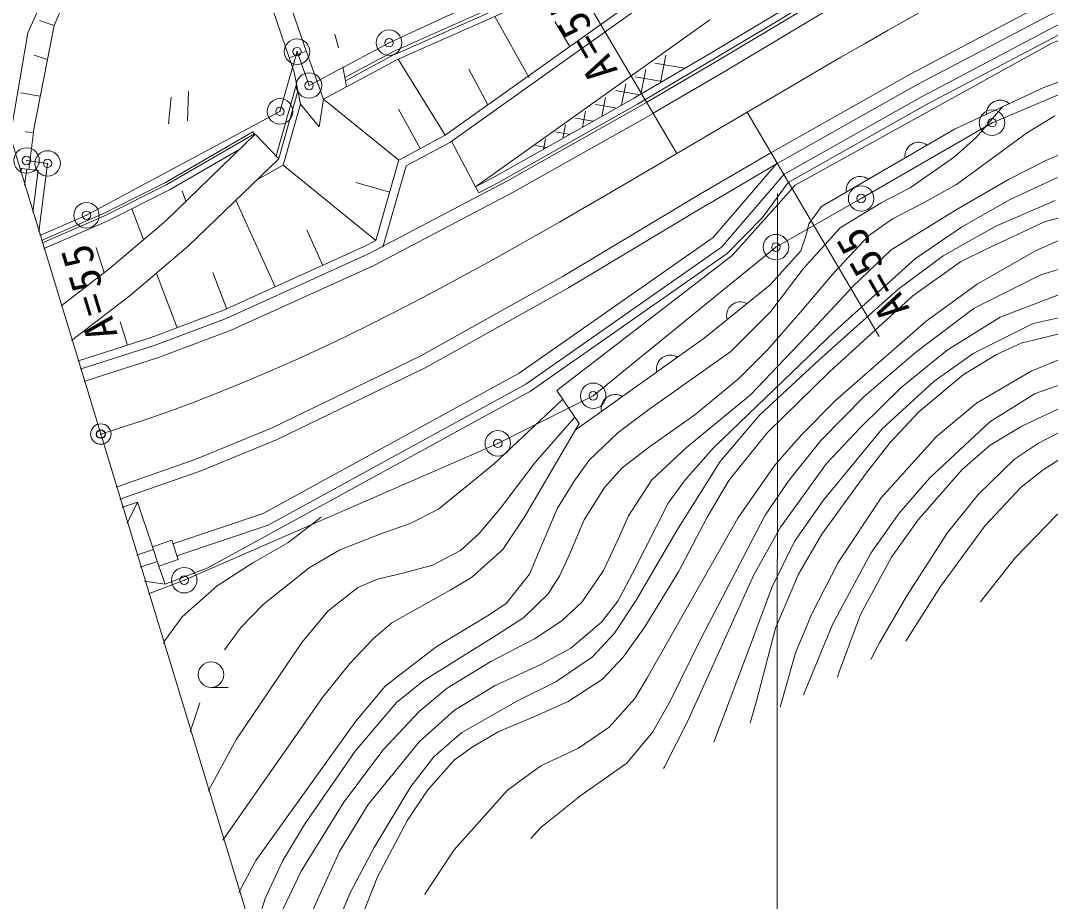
# Model space of a CAD drawing. Units: millimetres, scale not verified. Extents: x 40000 to 680000, y 20000 to 380000.
# Drawn here: x 70375 to 131016, y 242246 to 294113 of the extents above; entities that cross this region are included whole.
import ezdxf

# ---------------------------------------------------------------- set-up
doc = ezdxf.new("R2010")
doc.units = ezdxf.units.MM
doc.header["$LTSCALE"] = 1000
doc.header["$PDMODE"] = 32
doc.header["$PDSIZE"] = 500
doc.linetypes.add('CHAIN', pattern=[18.5, 12, -1.5, 3.5, -1.5])
for name, color, linetype, lineweight in [('M-BGD', 7, 'Continuous', 13), ('M-BMK', 2, 'CHAIN', 13), ('M-BMK-ROW', 30, 'Continuous', 13), ('M-STR-HTXT', 7, 'Continuous', 13), ('M-STR-STRC', 7, 'Continuous', 13)]:
    doc.layers.add(name, color=color, linetype=linetype, lineweight=lineweight)
doc.layers.add('M-OTRS', color=6, linetype='Continuous')
doc.styles.add('ＭＳ ゴシック', font='')
doc.styles.get('ＭＳ ゴシック').set_extended_font_data('MS Gothic')

msp = doc.modelspace()

# ---------------------------------------------------------------- linework, layer by layer
at = {"layer": 'M-BGD'}
for p, q in [((92255, 213404), (63546, 307722)), ((92327, 292299), (102271, 296715)), ((92404, 292125), (102351, 296543)), ((109003, 297066), (95385, 287366)), ((109293, 296658), (95649, 286940)), ((111075, 292238), (118660, 296785)), ((92565, 291814), (102499, 296225)), ((111280, 291895), (118863, 296440)), ((72355, 293824), (71479, 294110)), ((110956, 294160), (97155, 284329)), ((98297, 294359), (100313, 290734)), ((101833, 294057), (102716, 292587)), ((89087, 292515), (88875, 293320)), ((87194, 292303), (86202, 291930)), ((92327, 292299), (89462, 290767)), ((71960, 291817), (71165, 292085)), ((92565, 291814), (88207, 289484)), ((92417, 292131), (89499, 290572)), ((95385, 287366), (92615, 291836)), ((106491, 289541), (111079, 292240)), ((106694, 289196), (111282, 291896)), ((107248, 289300), (111383, 291733)), ((108375, 292071), (108058, 290463)), ((89464, 290769), (89344, 291396)), ((96778, 291260), (97895, 289154)), ((107191, 291234), (106904, 289784)), ((107725, 291612), (109487, 291304)), ((89462, 290767), (89499, 290572)), ((89499, 290572), (89568, 290212)), ((106573, 290798), (108157, 290521)), ((71536, 289656), (70379, 289865)), ((80208, 288206), (80257, 289931)), ((86628, 290371), (85420, 286141)), ((86708, 289959), (85573, 285984)), ((105408, 289987), (106827, 289739)), ((106006, 290398), (105755, 289126)), ((79087, 288035), (79250, 289597)), ((87953, 287853), (88207, 289484)), ((92649, 285903), (88207, 289484)), ((104827, 289588), (104608, 288479)), ((86855, 289200), (85830, 285608)), ((86855, 289200), (87953, 287853)), ((92636, 288906), (93911, 286578)), ((103647, 288778), (103460, 287831)), ((104230, 289178), (105388, 288975)), ((103052, 288369), (104091, 288187)), ((71118, 287533), (70650, 287567)), ((70862, 285353), (71139, 287541)), ((84044, 287565), (84151, 287454)), ((101874, 287560), (102717, 287412)), ((102468, 287968), (102313, 287184)), ((84187, 287417), (85577, 285979)), ((95385, 287366), (92649, 285903)), ((95649, 286940), (93071, 285562)), ((97159, 284321), (95746, 287009)), ((101289, 287158), (101166, 286537)), ((100696, 286750), (101343, 286637)), ((92649, 285905), (91296, 281165)), ((110797, 283267), (114932, 285700)), ((114857, 285645), (111148, 281332)), ((114933, 285690), (114857, 285645)), ((70305, 285429), (70425, 285413)), ((70425, 285413), (70389, 285151)), ((70425, 285413), (71407, 285277)), ((70735, 285370), (70612, 284415)), ((71407, 285277), (71092, 282831)), ((84282, 284727), (85830, 285608)), ((91296, 281165), (85830, 285608)), ((93071, 285562), (91705, 280777)), ((115337, 285068), (111649, 280779)), ((92110, 284016), (90120, 284584)), ((114056, 282513), (115582, 284586)), ((79887, 284080), (80114, 283479)), ((97159, 284321), (97349, 283970)), ((85362, 278431), (83053, 283538)), ((110787, 283261), (110797, 283267)), ((76930, 283035), (77618, 281216)), ((117544, 283168), (116788, 282141)), ((114056, 282513), (111987, 280405)), ((88167, 279700), (87222, 281789)), ((111148, 281332), (99739, 273342)), ((111649, 280779), (100130, 272712)), ((74826, 280747), (75300, 279265)), ((111987, 280405), (100394, 272287)), ((116326, 280559), (114507, 278551)), ((79586, 276018), (78370, 279229)), ((82518, 277127), (81704, 279278)), ((76668, 274995), (76229, 276366)), ((73934, 273594), (73945, 273597)), ((99739, 273342), (84664, 265081)), ((74152, 272876), (74164, 272880)), ((100394, 272287), (81405, 261881)), ((100130, 272712), (84962, 264401)), ((103262, 270390), (101958, 272328)), ((76045, 266658), (76057, 266662)), ((76263, 265940), (76276, 265944)), ((76441, 265472), (77256, 265757)), ((77256, 265757), (76643, 264504)), ((77256, 265757), (78137, 263133)), ((84664, 265081), (79348, 263297)), ((84962, 264401), (79583, 262595)), ((79275, 263515), (78137, 263133)), ((79275, 263515), (79657, 262377)), ((78193, 262967), (77208, 262637)), ((78137, 263133), (78519, 261996)), ((78428, 262266), (77423, 261928)), ((79657, 262377), (78519, 261996)), ((78519, 261996), (78879, 260922)), ((81405, 261881), (78879, 260922)), ((78879, 260922), (77674, 261100)), ((81591, 254851), (82591, 254851)), ((80359, 252235), (80937, 253939))]:
    msp.add_line(p, q, dxfattribs=at)
for points in [[(76996, 308381), (78245, 304874), (77078, 302269), (72200, 296498), (70797, 293400), (69863, 287857)], [(111383, 291722), (119537, 296610), (127929, 301308), (130342, 302477)], [(71118, 287533), (72355, 293825), (73149, 295731), (77369, 300287)], [(86855, 289200), (86489, 291084), (84727, 296267)], [(88207, 289484), (87229, 292208), (86133, 295411)], [(114933, 285690), (123109, 290302), (131331, 294625), (133035, 295395)], [(115337, 285068), (123463, 289652), (131656, 293960), (133245, 294678)], [(115582, 284586), (123721, 289178), (131893, 293474), (133562, 294229)], [(138814, 294569), (133612, 293772), (131097, 292777), (115978, 284421)], [(138427, 293036), (130635, 290164), (125367, 287728), (117544, 283168), (116788, 282141), (116626, 281478), (116326, 280559), (114507, 278551), (110618, 275407), (103027, 269987)], [(73945, 273597), (78235, 274972), (82479, 276578), (90832, 280356), (99052, 284677), (107237, 289294)], [(97159, 284321), (98321, 284932), (106501, 289547)], [(83224, 242777), (84235, 244648), (90106, 252867), (91841, 254926), (94851, 257229), (97869, 259055), (98974, 259794), (100338, 261512), (101072, 263251), (101983, 265398), (102963, 266988), (103857, 268222), (105568, 269854), (107375, 271213), (112195, 274632), (114545, 276975), (116455, 279494), (118630, 281916), (121044, 283387), (122757, 284268), (125369, 286087), (126671, 287256), (128198, 289037)], [(97349, 283970), (98512, 284581), (106697, 289198)], [(84042, 240075), (84783, 242422), (85799, 244622), (87085, 246775), (90074, 251089), (92516, 253962), (94121, 255247), (98395, 257916), (100003, 258968), (101444, 260362), (102127, 261439), (102755, 262820), (103568, 264713), (104767, 266611), (105804, 267775), (107410, 269010), (110071, 270891), (112678, 273035), (114377, 274738), (116402, 277056), (118276, 279270), (120314, 281435), (121720, 282443), (123583, 283407), (125496, 284464), (129663, 287517), (131272, 288507)], [(71602, 281163), (75259, 282759), (78913, 284585), (84044, 287565)], [(71662, 281025), (75323, 282623), (78985, 284453), (84151, 287454)], [(72761, 277319), (75573, 279473), (78918, 282323), (84187, 287417)], [(71802, 280705), (75471, 282306), (79151, 284145), (83288, 286548)], [(85805, 241727), (86906, 244030), (89401, 248082), (91728, 251166), (93845, 253435), (95499, 254812), (98064, 256377), (100633, 257708), (102241, 258770), (103442, 259886), (104692, 261734), (105567, 263577), (106174, 264957), (107543, 267062), (109594, 268973), (113353, 272081), (117000, 275897), (119396, 278475), (121647, 280614), (125570, 283033), (128539, 284746), (130755, 285879), (132420, 286575)], [(73381, 275274), (76830, 277917), (80262, 280841), (85577, 285979)], [(131432, 284874), (128609, 283559), (125790, 281949), (123078, 280098), (118322, 275817), (111169, 268948), (109523, 267093), (108509, 265706), (106402, 261558), (105544, 259920), (104579, 258685), (102775, 257153), (100962, 256169), (98290, 254938), (95926, 253509), (93874, 251658), (90845, 247953), (89152, 245183), (87279, 241040), (86578, 238673)], [(115978, 284421), (112286, 280288), (101958, 272328)], [(76276, 265944), (80943, 267577), (85490, 269437), (94247, 273678), (102636, 278374), (110787, 283261)], [(131301, 283511), (127771, 281981), (124700, 280256), (122040, 278284), (117384, 274126), (113881, 270870), (111568, 268142), (109022, 264089), (106630, 259988), (105351, 258037), (104052, 256656), (101892, 255179), (99675, 254077), (96354, 252185), (94701, 250757), (93357, 249009), (91201, 245419), (89781, 242756), (88482, 239674)], [(134605, 283340), (130661, 282261), (127233, 280662), (125722, 279907), (122909, 277912), (118004, 273425), (114354, 269862), (112083, 267033), (110808, 264879), (109122, 261653), (107143, 258422), (105861, 256623), (104632, 255334), (102622, 254022), (100554, 253095), (98536, 252251), (97027, 251373), (95922, 250573), (94356, 248822), (93166, 247025), (91401, 243696), (90152, 240553)], [(113337, 252753), (113732, 254109), (114823, 258341), (116174, 261512), (117558, 263870), (120172, 267467), (121575, 269267), (123273, 271071), (125879, 273246), (127841, 274446), (129302, 275119), (131528, 275673), (133811, 275862), (134824, 276000), (136338, 276613), (137843, 277744), (139248, 278854), (140657, 279648), (143882, 281223), (146949, 283162)], [(132046, 281400), (130180, 280567), (126707, 278602), (123695, 276421), (118387, 271755), (116387, 269742), (114791, 267939), (112606, 264807), (107252, 255376), (106550, 254197), (105033, 252497), (103224, 251269), (101006, 250238), (99049, 248795), (95905, 245291), (94170, 242673), (94166, 242665)], [(73793, 274073), (78070, 275444), (82287, 277040), (90612, 280805), (91296, 281165)], [(100422, 245957), (101014, 246592), (103371, 248478), (106083, 250380), (107607, 252233), (108654, 254078), (110424, 257712), (114219, 264985), (115608, 267038), (117510, 269405), (120059, 271985), (123065, 274572), (126527, 277177), (130457, 279140), (131468, 279450)], [(126895, 259888), (128946, 262478), (131394, 265005), (134255, 267103), (137533, 268567), (142978, 271072), (148368, 273819), (151953, 275156), (159702, 276479), (162228, 277261), (165611, 278534), (167987, 279232), (170318, 279544), (171842, 279466), (173933, 278972), (176700, 277442), (179268, 275624), (181834, 273938)], [(131643, 278031), (128059, 276653), (124942, 274704), (122234, 272517), (119834, 270153), (117837, 268039), (115124, 264288), (113544, 261470), (109678, 252926), (108300, 250162), (108224, 250063)], [(131766, 276672), (129995, 276268), (126468, 274505), (124158, 272863), (121105, 270072), (117638, 265852), (115950, 263438), (114612, 260725), (113463, 257609), (111197, 251627)], [(147828, 275822), (143150, 273035), (141340, 271848), (138569, 270483), (135788, 269708), (133814, 269330), (132098, 268612), (130590, 267664), (129286, 266648), (127169, 264379), (124545, 260782), (122501, 257575)], [(116481, 254407), (118191, 258547), (120450, 262748), (122119, 265111), (123894, 267171), (127447, 270488), (130112, 272156), (132132, 272869), (135220, 273467), (136735, 273989), (138196, 274754)], [(131754, 274234), (129888, 273463), (126667, 271583), (124302, 269625), (121048, 266008), (118519, 262209), (116962, 259188), (116014, 256888), (115098, 253680)], [(118476, 255458), (118571, 255760), (119828, 259132), (121653, 262513), (123222, 264722), (125816, 267679), (127469, 269107), (129330, 270234), (131497, 271244), (133975, 271913), (137211, 272798), (140722, 274700)], [(102300, 271819), (98284, 268031), (94975, 265347), (93313, 264508), (91596, 263881), (89173, 262949), (87361, 261894), (84654, 259738), (83355, 258397), (82381, 257060)], [(137930, 271605), (134755, 270808), (132225, 270209), (130311, 269234), (128904, 268287), (126754, 266201), (124941, 263937), (122552, 260242), (120961, 257475), (120448, 256495)], [(103007, 270769), (100660, 268069), (98631, 265396), (97385, 263903), (96284, 262910), (94622, 262040), (92953, 261597), (91384, 261227), (90224, 260721), (88469, 259342), (86944, 257489), (83084, 251790), (81416, 248746)], [(82290, 245861), (88154, 254258), (89757, 256264), (91136, 257708), (92238, 258650), (95661, 260564), (96919, 261315), (98771, 262960), (100071, 264911), (103262, 270390)], [(78786, 257430), (78868, 257614), (79891, 259001), (81944, 260832), (84056, 262176), (86119, 263367), (88076, 264871)]]:
    msp.add_lwpolyline(points, dxfattribs=at)
for centre, radius in [((75099, 269767), 600), ((81591, 255601), 750)]:
    msp.add_circle(centre, radius, dxfattribs=at)
for centre, radius, start, end in [((128055, 288617), 812, 47.60314, 182.36341), ((123262, 286140), 812, 52.85438, 187.61465), ((119807, 284126), 812, 52.85438, 187.61465), ((45084, 343886), 68252, 292.89977, 292.91919), ((45084, 343886), 68602, 292.8688, 292.91919), ((112759, 276736), 812, 61.56747, 196.32774), ((108632, 273605), 812, 58.14794, 192.90821), ((51803, 346300), 75500, 286.89784, 286.92946), ((51803, 346300), 76000, 286.89753, 286.92946), ((51803, 346300), 76750, 286.89708, 286.92946), ((105377, 271281), 812, 58.14794, 192.90821), ((51803, 346300), 83250, 286.89352, 286.92946), ((51803, 346300), 84000, 286.89315, 286.92946), ((51803, 346300), 84500, 286.8929, 286.92946)]:
    msp.add_arc(centre, radius, start, end, dxfattribs=at)
at = {"layer": 'M-BMK'}
msp.add_line((109012, 286277), (113158, 288717), dxfattribs=at)
for points in [[(113158, 288717), (114538, 289528), (115917, 290338), (117299, 291146), (118682, 291950), (120068, 292749), (121457, 293543), (122850, 294329), (124248, 295108), (125652, 295876), (127061, 296634), (128476, 297380), (129898, 298113), (131328, 298832)], [(109012, 286277), (107633, 285466), (106253, 284656), (104872, 283849), (103489, 283044), (102103, 282245), (100713, 281451), (99320, 280665), (97922, 279887), (96519, 279118), (95110, 278360), (93694, 277614), (92272, 276881), (90843, 276163), (89405, 275460), (87960, 274774), (86505, 274107), (85042, 273460), (83570, 272834), (82088, 272230), (80597, 271650), (79096, 271095), (77586, 270568), (76066, 270068), (75099, 269767)]]:
    msp.add_lwpolyline(points, dxfattribs=at)
at = {"layer": 'M-BMK-ROW'}
for p, q in [((109916, 301049), (92072, 292811)), ((92072, 292811), (87359, 290292)), ((86654, 292285), (85650, 288769)), ((86654, 292285), (87359, 290292)), ((85650, 288769), (74255, 282647)), ((70726, 285874), (71965, 285703)), ((71965, 285703), (71445, 281665)), ((74255, 282647), (71510, 281449))]:
    msp.add_line(p, q, dxfattribs=at)
msp.add_lwpolyline([(77901, 260350), (80010, 261160), (98475, 269218), (104096, 272020), (114855, 280774), (119871, 283636), (127579, 288099), (138999, 292930), (140535, 290441), (161636, 290550), (183892, 292052), (190601, 290883), (201781, 291749)], dxfattribs=at)
for centre in [(92072, 292811), (86654, 292285), (87359, 290292), (85650, 288769), (127579, 288099), (70726, 285874), (71965, 285703), (119871, 283636), (74255, 282647), (114855, 280774), (104096, 272020), (98475, 269218), (80010, 261160)]:
    msp.add_circle(centre, 750, dxfattribs=at)
for p in [(92072, 292811), (86654, 292285), (87359, 290292), (85650, 288769), (127579, 288099), (70726, 285874), (71965, 285703), (119871, 283636), (74255, 282647), (114855, 280774), (104096, 272020), (98475, 269218), (80010, 261160)]:
    msp.add_point(p, dxfattribs=at)
at = {"layer": 'M-OTRS'}
msp.add_point((75099, 269767), dxfattribs=at)
at = {"layer": 'M-STR-HTXT'}
for p, q in [((109012, 286277), (103011, 296476)), ((113158, 288717), (120926, 275514)), ((114938, 283929), (114929, 225817))]:
    msp.add_line(p, q, dxfattribs=at)
at = {"layer": 'M-STR-STRC'}
for p, q in [((107628, 288654), (111763, 291086)), ((110407, 283907), (114553, 286335))]:
    msp.add_line(p, q, dxfattribs=at)
for points in [[(111764, 291076), (119908, 295958), (128270, 300640), (136980, 304859), (141495, 306706), (146125, 308326)], [(114553, 286335), (122750, 290960), (131002, 295298), (139408, 299100), (143686, 300720), (148018, 302108)], [(74164, 272880), (78493, 274268), (82770, 275887), (91173, 279688), (99422, 284025), (107617, 288648)], [(76057, 266662), (80685, 268281), (85198, 270128), (93905, 274346), (102265, 279026), (110407, 283907)]]:
    msp.add_lwpolyline(points, dxfattribs=at)

# ---------------------------------------------------------------- texts
at = {"layer": 'M-STR-HTXT', "char_height": 1833, "attachment_point": 7, "style": 'ＭＳ ゴシック'}
for insert, rotation in [((105601, 291188), 119.917), ((122777, 277154), 119.917), ((76128, 275623), 106.929)]:
    msp.add_mtext('\\T1.2;A=55', dxfattribs=dict(at, insert=insert, rotation=rotation))

doc.saveas('drawing.dxf')
